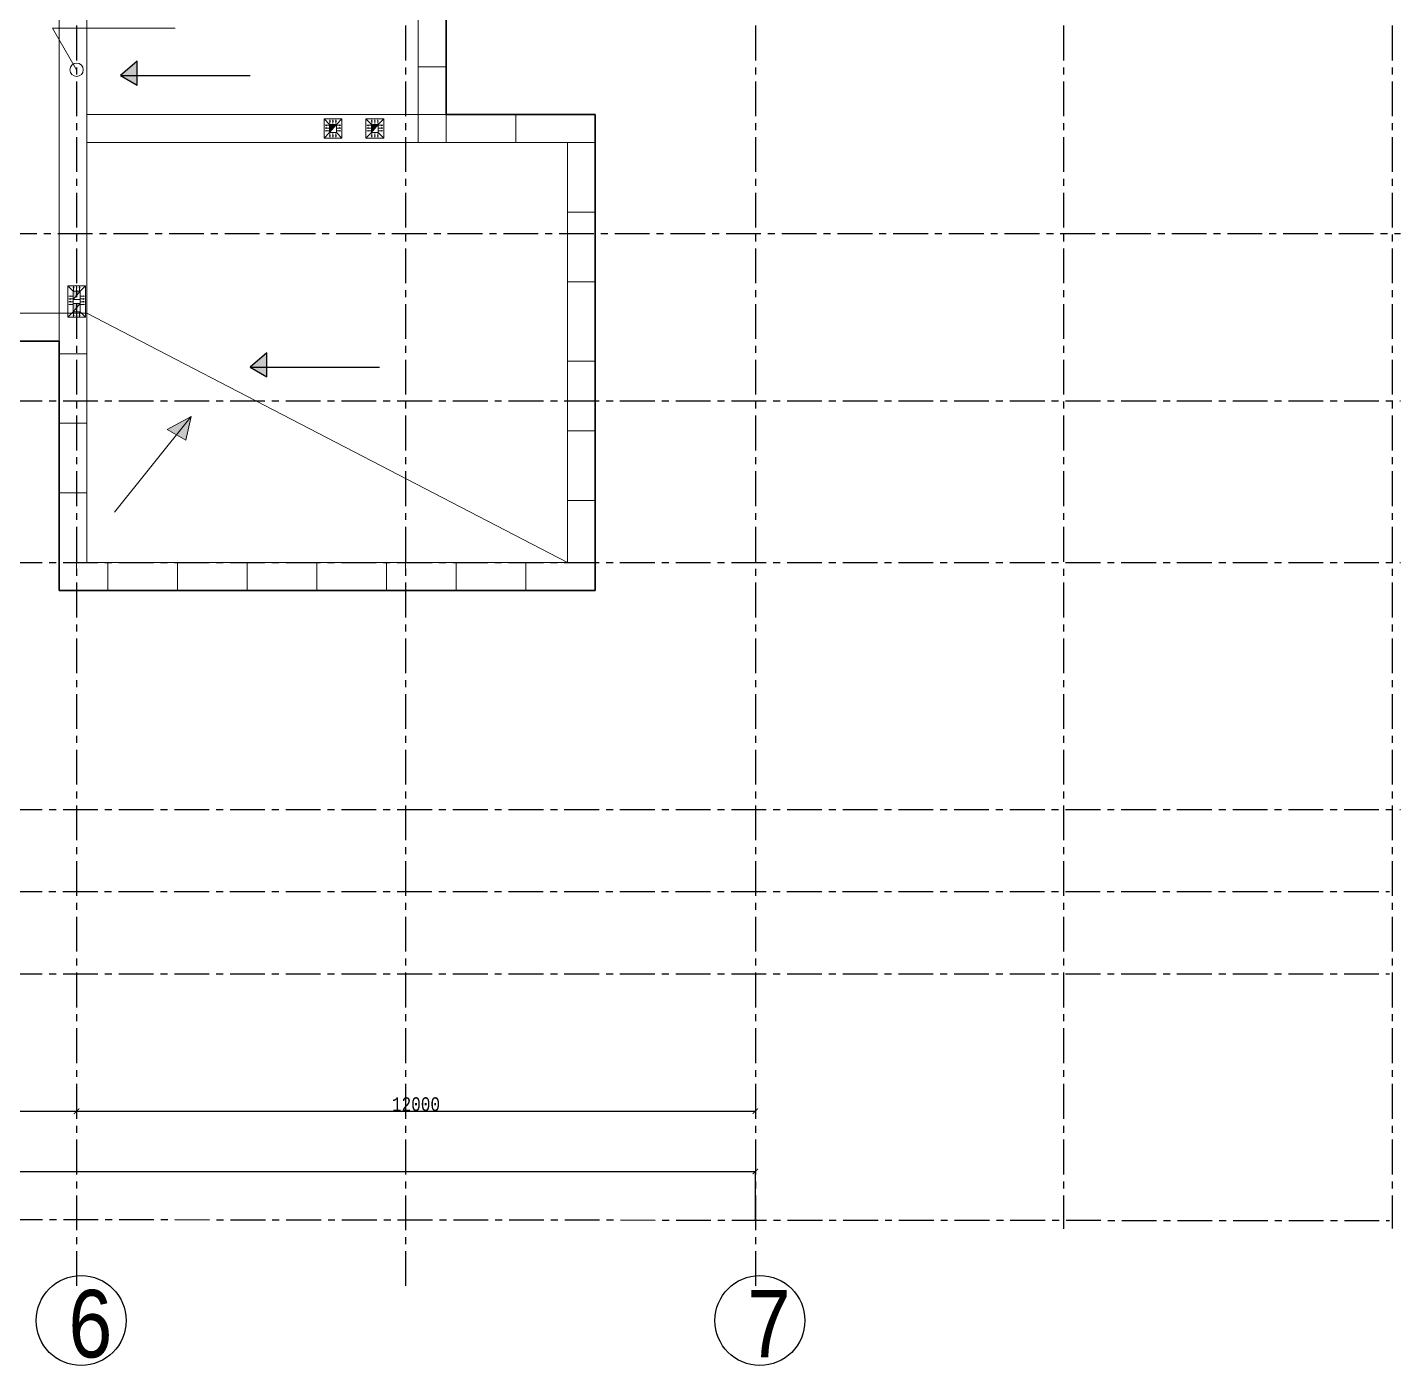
# Model space of a CAD drawing. Header units: millimetres. Extents: x -689206 to 4969298, y -1019800 to 703299.
# Drawn here: x 394231 to 419278, y -94289 to -69882 of the extents above; entities that cross this region are included whole.
import ezdxf

# ---------------------------------------------------------------- set-up
doc = ezdxf.new("R2010")
doc.units = ezdxf.units.MM
doc.linetypes.add('JIS_02_4.0', pattern=[5.5, 4, -1.5])
doc.linetypes.add('осеваяX2', pattern=[101.6, 63.5, -12.7, 12.7, -12.7])
for name, color, linetype in [('кровля', 211, 'Continuous'), ('сетка', 104, 'Continuous'), ('четотам', 7, 'Continuous')]:
    doc.layers.add(name, color=color, linetype=linetype)
for name, color, linetype, lineweight in [('РАЗМЕРЫ', 7, 'Continuous', 9), ('сваи', 7, 'JIS_02_4.0', 30), ('стены', 7, 'Continuous', 20)]:
    doc.layers.add(name, color=color, linetype=linetype, lineweight=lineweight)
doc.styles.add('Аннотативный', font='isocteur.ttf', dxfattribs={"width": 0.7, "height": 250})
doc.dimstyles.new('Аннотативный', dxfattribs={"dimscale": 0, "dimtxt": 250, "dimasz": 100, "dimexe": 1.25, "dimexo": 0.625, "dimtad": 1, "dimdec": 0, "dimtxsty": 'Аннотативный', "dimblk": 'ARCHTICK', "dimcen": 2.5, "dimadec": 0, "dimazin": 0, "dimtfac": 1, "dimtdec": 0, "dimtmove": 0, "dimatfit": 3, "dimfxl": 1, "dimarcsym": 0})

# ---------------------------------------------------------------- blocks, each defined once
blk = doc.blocks.new('_ArchTick')
at = {"color": 0, "linetype": 'ByBlock', "const_width": 0.15}
blk.add_lwpolyline([(-0.5, -0.5), (0.5, 0.5)], dxfattribs=at)
blk = doc.blocks.new('*D1883')
at = {"layer": 'Defpoints', "color": 0, "linetype": 'ByBlock', "lineweight": 20, "ltscale": 35, "transparency": 16777216}
for p in [(391468, -89649), (395128, -89649), (395128, -89649)]:
    blk.add_point(p, dxfattribs=at)
at = {"layer": 'сваи', "color": 0, "linetype": 'ByBlock', "lineweight": -2, "ltscale": 35, "transparency": 16777216}
for p, q in [((391468, -89648), (391468, -89648)), ((391468, -89649), (395128, -89649)), ((395128, -89648), (395128, -89648))]:
    blk.add_line(p, q, dxfattribs=at)
at = {"layer": 'сваи', "color": 0, "linetype": 'ByBlock', "lineweight": -2, "ltscale": 35, "transparency": 16777216, "xscale": 100, "yscale": 100, "zscale": 100, "rotation": 180}
blk.add_blockref('_ArchTick', (391468, -89649), dxfattribs=at)
at = {"layer": 'сваи', "color": 0, "linetype": 'ByBlock', "lineweight": -2, "ltscale": 35, "transparency": 16777216, "xscale": 100, "yscale": 100, "zscale": 100}
blk.add_blockref('_ArchTick', (395128, -89649), dxfattribs=at)
at = {"layer": 'сваи', "color": 0, "linetype": 'ByBlock', "lineweight": 20, "ltscale": 35, "transparency": 16777216, "insert": (393298, -89523), "char_height": 250, "attachment_point": 5, "style": 'Аннотативный'}
blk.add_mtext('3600', dxfattribs=at)
blk = doc.blocks.new('*D1884')
at = {"layer": 'Defpoints', "color": 0, "linetype": 'ByBlock', "lineweight": 20, "ltscale": 35, "transparency": 16777216}
for p in [(395128, -89649), (407509, -89649), (407509, -89649)]:
    blk.add_point(p, dxfattribs=at)
at = {"layer": 'сваи', "color": 0, "linetype": 'ByBlock', "lineweight": -2, "ltscale": 35, "transparency": 16777216}
for p, q in [((395128, -89648), (395128, -89647)), ((395128, -89649), (407509, -89649)), ((407509, -89648), (407509, -89647))]:
    blk.add_line(p, q, dxfattribs=at)
at = {"layer": 'сваи', "color": 0, "linetype": 'ByBlock', "lineweight": -2, "ltscale": 35, "transparency": 16777216, "xscale": 100, "yscale": 100, "zscale": 100, "rotation": 180}
blk.add_blockref('_ArchTick', (395128, -89649), dxfattribs=at)
at = {"layer": 'сваи', "color": 0, "linetype": 'ByBlock', "lineweight": -2, "ltscale": 35, "transparency": 16777216, "xscale": 100, "yscale": 100, "zscale": 100}
blk.add_blockref('_ArchTick', (407509, -89649), dxfattribs=at)
at = {"layer": 'сваи', "color": 0, "linetype": 'ByBlock', "lineweight": 20, "ltscale": 35, "transparency": 16777216, "insert": (401319, -89523), "char_height": 250, "attachment_point": 5, "style": 'Аннотативный'}
blk.add_mtext('12000', dxfattribs=at)
blk = doc.blocks.new('*D1890')
at = {"layer": 'Defpoints', "color": 0, "linetype": 'ByBlock', "lineweight": 20, "ltscale": 35, "transparency": 16777216}
for p in [(407509, -90750), (365128, -91604), (407509, -91635)]:
    blk.add_point(p, dxfattribs=at)
at = {"layer": 'сваи', "color": 0, "linetype": 'ByBlock', "lineweight": -2, "ltscale": 35, "transparency": 16777216}
for p, q in [((365128, -91604), (365128, -90749)), ((365128, -90750), (407509, -90750)), ((407509, -91635), (407509, -90749))]:
    blk.add_line(p, q, dxfattribs=at)
at = {"layer": 'сваи', "color": 0, "linetype": 'ByBlock', "lineweight": -2, "ltscale": 35, "transparency": 16777216, "xscale": 100, "yscale": 100, "zscale": 100, "rotation": 180}
blk.add_blockref('_ArchTick', (365128, -90750), dxfattribs=at)
at = {"layer": 'сваи', "color": 0, "linetype": 'ByBlock', "lineweight": -2, "ltscale": 35, "transparency": 16777216, "xscale": 100, "yscale": 100, "zscale": 100}
blk.add_blockref('_ArchTick', (407509, -90750), dxfattribs=at)
at = {"layer": 'сваи', "color": 0, "linetype": 'ByBlock', "lineweight": 20, "ltscale": 35, "transparency": 16777216, "insert": (386319, -90625), "char_height": 250, "attachment_point": 5, "style": 'Аннотативный'}
blk.add_mtext('41900', dxfattribs=at)

msp = doc.modelspace()

# ---------------------------------------------------------------- hatches: boundary and pattern name
at = {"layer": 'кровля', "lineweight": 15, "true_color": 0x000000}
h = msp.add_hatch(color=18, dxfattribs=at)
h.dxf.hatch_style = 1
h.paths.add_polyline_path([(399748.7, -71589), (399756.8, -71589), (399748.7, -71565.4)])
h.paths.add_polyline_path([(399740.5, -71589), (399748.7, -71589), (399748.7, -71565.4)])
h = msp.add_hatch(color=18, dxfattribs=at)
h.dxf.hatch_style = 1
h.paths.add_polyline_path([(399804, -71589), (399812.1, -71589), (399804, -71565.4)])
h.paths.add_polyline_path([(399795.8, -71589), (399804, -71589), (399804, -71565.4)])
h = msp.add_hatch(color=18, dxfattribs=at)
h.dxf.hatch_style = 1
h.paths.add_polyline_path([(399859.2, -71565.4), (399851.1, -71589), (399859.2, -71589)])
h.paths.add_polyline_path([(399859.2, -71565.4), (399859.2, -71589), (399867.4, -71589)])
h = msp.add_hatch(color=18, dxfattribs=at)
h.dxf.hatch_style = 1
h.paths.add_polyline_path([(400511.7, -71589), (400519.8, -71589), (400511.7, -71565.4)])
h.paths.add_polyline_path([(400503.5, -71589), (400511.7, -71589), (400511.7, -71565.4)])
h = msp.add_hatch(color=18, dxfattribs=at)
h.dxf.hatch_style = 1
h.paths.add_polyline_path([(400567, -71589), (400575.1, -71589), (400567, -71565.4)])
h.paths.add_polyline_path([(400558.8, -71589), (400567, -71589), (400567, -71565.4)])
h = msp.add_hatch(color=18, dxfattribs=at)
h.dxf.hatch_style = 1
h.paths.add_polyline_path([(400622.2, -71565.4), (400614.1, -71589), (400622.2, -71589)])
h.paths.add_polyline_path([(400622.2, -71565.4), (400622.2, -71589), (400630.4, -71589)])
h = msp.add_hatch(color=18, dxfattribs=at)
h.dxf.hatch_style = 1
h.paths.add_polyline_path([(399660, -71664.7), (399683.6, -71672.9), (399683.6, -71664.7)])
h.paths.add_polyline_path([(399660, -71664.7), (399683.6, -71664.7), (399683.6, -71656.6)])
h = msp.add_hatch(color=18, dxfattribs=at)
h.dxf.hatch_style = 1
h.paths.add_polyline_path([(399660, -71716), (399683.6, -71724.1), (399683.6, -71716)])
h.paths.add_polyline_path([(399660, -71716), (399683.6, -71716), (399683.6, -71707.8)])
h = msp.add_hatch(color=18, dxfattribs=at)
h.dxf.hatch_style = 1
h.paths.add_polyline_path([(399683.6, -71767.2), (399683.6, -71759.1), (399660, -71767.2)])
h.paths.add_polyline_path([(399683.6, -71775.4), (399683.6, -71767.2), (399660, -71767.2)])
h = msp.add_hatch(color=18, dxfattribs=at)
h.dxf.hatch_style = 1
h.paths.add_polyline_path([(399756.8, -71859.4), (399748.7, -71859.4), (399748.7, -71883)])
h.paths.add_polyline_path([(399748.7, -71859.4), (399740.5, -71859.4), (399748.7, -71883)])
h = msp.add_hatch(color=18, dxfattribs=at)
h.dxf.hatch_style = 1
h.paths.add_polyline_path([(399812.1, -71859.4), (399804, -71859.4), (399804, -71883)])
h.paths.add_polyline_path([(399804, -71859.4), (399795.8, -71859.4), (399804, -71883)])
h = msp.add_hatch(color=18, dxfattribs=at)
h.dxf.hatch_style = 1
h.paths.add_polyline_path([(399859.2, -71859.4), (399851.1, -71859.4), (399859.2, -71883)])
h.paths.add_polyline_path([(399867.4, -71859.4), (399859.2, -71859.4), (399859.2, -71883)])
h = msp.add_hatch(color=18, dxfattribs=at)
h.dxf.hatch_style = 1
h.paths.add_polyline_path([(399924.3, -71664.7), (399924.3, -71672.9), (399947.9, -71664.7)])
h.paths.add_polyline_path([(399924.3, -71656.6), (399924.3, -71664.7), (399947.9, -71664.7)])
h = msp.add_hatch(color=18, dxfattribs=at)
h.dxf.hatch_style = 1
h.paths.add_polyline_path([(399924.3, -71716), (399924.3, -71724.1), (399947.9, -71716)])
h.paths.add_polyline_path([(399924.3, -71707.8), (399924.3, -71716), (399947.9, -71716)])
h = msp.add_hatch(color=18, dxfattribs=at)
h.dxf.hatch_style = 1
h.paths.add_polyline_path([(399947.9, -71767.2), (399924.3, -71759.1), (399924.3, -71767.2)])
h.paths.add_polyline_path([(399947.9, -71767.2), (399924.3, -71767.2), (399924.3, -71775.4)])
h = msp.add_hatch(color=18, dxfattribs=at)
h.dxf.hatch_style = 1
h.paths.add_polyline_path([(400423, -71664.7), (400446.6, -71672.9), (400446.6, -71664.7)])
h.paths.add_polyline_path([(400423, -71664.7), (400446.6, -71664.7), (400446.6, -71656.6)])
h = msp.add_hatch(color=18, dxfattribs=at)
h.dxf.hatch_style = 1
h.paths.add_polyline_path([(400423, -71716), (400446.6, -71724.1), (400446.6, -71716)])
h.paths.add_polyline_path([(400423, -71716), (400446.6, -71716), (400446.6, -71707.8)])
h = msp.add_hatch(color=18, dxfattribs=at)
h.dxf.hatch_style = 1
h.paths.add_polyline_path([(400446.6, -71767.2), (400446.6, -71759.1), (400423, -71767.2)])
h.paths.add_polyline_path([(400446.6, -71775.4), (400446.6, -71767.2), (400423, -71767.2)])
h = msp.add_hatch(color=18, dxfattribs=at)
h.dxf.hatch_style = 1
h.paths.add_polyline_path([(400519.8, -71859.4), (400511.7, -71859.4), (400511.7, -71883)])
h.paths.add_polyline_path([(400511.7, -71859.4), (400503.5, -71859.4), (400511.7, -71883)])
h = msp.add_hatch(color=18, dxfattribs=at)
h.dxf.hatch_style = 1
h.paths.add_polyline_path([(400575.1, -71859.4), (400567, -71859.4), (400567, -71883)])
h.paths.add_polyline_path([(400567, -71859.4), (400558.8, -71859.4), (400567, -71883)])
h = msp.add_hatch(color=18, dxfattribs=at)
h.dxf.hatch_style = 1
h.paths.add_polyline_path([(400622.2, -71859.4), (400614.1, -71859.4), (400622.2, -71883)])
h.paths.add_polyline_path([(400630.4, -71859.4), (400622.2, -71859.4), (400622.2, -71883)])
h = msp.add_hatch(color=18, dxfattribs=at)
h.dxf.hatch_style = 1
h.paths.add_polyline_path([(400687.3, -71664.7), (400687.3, -71672.9), (400710.9, -71664.7)])
h.paths.add_polyline_path([(400687.3, -71656.6), (400687.3, -71664.7), (400710.9, -71664.7)])
h = msp.add_hatch(color=18, dxfattribs=at)
h.dxf.hatch_style = 1
h.paths.add_polyline_path([(400687.3, -71716), (400687.3, -71724.1), (400710.9, -71716)])
h.paths.add_polyline_path([(400687.3, -71707.8), (400687.3, -71716), (400710.9, -71716)])
h = msp.add_hatch(color=18, dxfattribs=at)
h.dxf.hatch_style = 1
h.paths.add_polyline_path([(400710.9, -71767.2), (400687.3, -71759.1), (400687.3, -71767.2)])
h.paths.add_polyline_path([(400710.9, -71767.2), (400687.3, -71767.2), (400687.3, -71775.4)])
at = {"layer": 'кровля', "lineweight": 15}
h = msp.add_hatch(color=7, dxfattribs=at)
h.dxf.hatch_style = 1
h.paths.add_polyline_path([(395072.7, -74632.8), (395080.9, -74632.8), (395072.7, -74609.1)])
h.paths.add_polyline_path([(395064.6, -74632.8), (395072.7, -74632.8), (395072.7, -74609.1)])
h = msp.add_hatch(color=7, dxfattribs=at)
h.dxf.hatch_style = 1
h.paths.add_polyline_path([(395128, -74632.8), (395136.2, -74632.8), (395128, -74609.1)])
h.paths.add_polyline_path([(395119.9, -74632.8), (395128, -74632.8), (395128, -74609.1)])
h = msp.add_hatch(color=7, dxfattribs=at)
h.dxf.hatch_style = 1
h.paths.add_polyline_path([(395183.3, -74609.1), (395175.2, -74632.8), (395183.3, -74632.8)])
h.paths.add_polyline_path([(395183.3, -74609.1), (395183.3, -74632.8), (395191.4, -74632.8)])
h = msp.add_hatch(color=7, dxfattribs=at)
h.dxf.hatch_style = 1
h.paths.add_polyline_path([(394984, -74783.4), (395007.7, -74791.6), (395007.7, -74783.4)])
h.paths.add_polyline_path([(394984, -74783.4), (395007.7, -74783.4), (395007.7, -74775.3)])
h = msp.add_hatch(color=7, dxfattribs=at)
h.dxf.hatch_style = 1
h.paths.add_polyline_path([(394984, -74833.2), (395007.7, -74841.4), (395007.7, -74833.2)])
h.paths.add_polyline_path([(394984, -74833.2), (395007.7, -74833.2), (395007.7, -74825.1)])
h = msp.add_hatch(color=7, dxfattribs=at)
h.dxf.hatch_style = 1
h.paths.add_polyline_path([(394984, -74884.5), (395007.7, -74892.6), (395007.7, -74884.5)])
h.paths.add_polyline_path([(394984, -74884.5), (395007.7, -74884.5), (395007.7, -74876.3)])
h = msp.add_hatch(color=7, dxfattribs=at)
h.dxf.hatch_style = 1
h.paths.add_polyline_path([(395248.4, -74783.4), (395248.4, -74791.6), (395272, -74783.4)])
h.paths.add_polyline_path([(395248.4, -74775.3), (395248.4, -74783.4), (395272, -74783.4)])
h = msp.add_hatch(color=7, dxfattribs=at)
h.dxf.hatch_style = 1
h.paths.add_polyline_path([(395248.4, -74833.2), (395248.4, -74841.4), (395272, -74833.2)])
h.paths.add_polyline_path([(395248.4, -74825.1), (395248.4, -74833.2), (395272, -74833.2)])
h = msp.add_hatch(color=7, dxfattribs=at)
h.dxf.hatch_style = 1
h.paths.add_polyline_path([(395248.4, -74884.5), (395248.4, -74892.6), (395272, -74884.5)])
h.paths.add_polyline_path([(395248.4, -74876.3), (395248.4, -74884.5), (395272, -74884.5)])
h = msp.add_hatch(color=7, dxfattribs=at)
h.dxf.hatch_style = 1
h.paths.add_polyline_path([(395007.7, -74935.7), (395007.7, -74927.6), (394984, -74935.7)])
h.paths.add_polyline_path([(395007.7, -74943.9), (395007.7, -74935.7), (394984, -74935.7)])
h = msp.add_hatch(color=7, dxfattribs=at)
h.dxf.hatch_style = 1
h.paths.add_polyline_path([(395072.7, -75153), (395080.9, -75129.4), (395072.7, -75129.4)])
h.paths.add_polyline_path([(395072.7, -75153), (395072.7, -75129.4), (395064.6, -75129.4)])
h = msp.add_hatch(color=7, dxfattribs=at)
h.dxf.hatch_style = 1
h.paths.add_polyline_path([(395128, -75153), (395136.2, -75129.4), (395128, -75129.4)])
h.paths.add_polyline_path([(395128, -75153), (395128, -75129.4), (395119.9, -75129.4)])
h = msp.add_hatch(color=7, dxfattribs=at)
h.dxf.hatch_style = 1
h.paths.add_polyline_path([(395183.3, -75129.4), (395175.2, -75129.4), (395183.3, -75153)])
h.paths.add_polyline_path([(395191.4, -75129.4), (395183.3, -75129.4), (395183.3, -75153)])
h = msp.add_hatch(color=7, dxfattribs=at)
h.dxf.hatch_style = 1
h.paths.add_polyline_path([(395272, -74935.7), (395248.4, -74927.6), (395248.4, -74935.7)])
h.paths.add_polyline_path([(395272, -74935.7), (395248.4, -74935.7), (395248.4, -74943.9)])
at = {"layer": 'РАЗМЕРЫ', "lineweight": 20, "ltscale": 150}
h = msp.add_hatch(color=256, dxfattribs=at)
h.dxf.hatch_style = 1
h.paths.add_polyline_path([(399866.5, -71649.2), (399741.5, -71649.2), (399741.5, -71799.2)])
h = msp.add_hatch(color=256, dxfattribs=at)
h.dxf.hatch_style = 1
h.paths.add_polyline_path([(400629.5, -71649.2), (400504.5, -71649.2), (400504.5, -71799.2)])
h = msp.add_hatch(color=256, dxfattribs=at)
h.dxf.hatch_style = 1
h.paths.add_polyline_path([(395190.5, -74694.2), (395065.5, -74694.2), (395065.5, -74844.2)])
h.paths.add_polyline_path([(395190.5, -74917.9), (395065.5, -74917.9), (395065.5, -75067.9)])
at = {"layer": 'сваи', "lineweight": 20, "ltscale": 15000}
h = msp.add_hatch(color=256, dxfattribs=at)
h.dxf.hatch_style = 1
h.paths.add_polyline_path([(396987.9, -57957.2), (396887, -58132), (397220, -58400)])
h.paths.add_polyline_path([(396887, -58132), (396790, -58300), (397220, -58400)])
h.paths.add_polyline_path([(398595.5, -59250), (398291.5, -59250), (398595.5, -59425.5)])
h.paths.add_polyline_path([(398595.5, -58985.2), (398291.5, -59250), (398595.5, -59250)])
h.paths.add_polyline_path([(396783.6, -64671), (396415.2, -64942.8), (396783.6, -64942.8)])
h.paths.add_polyline_path([(396783.6, -64942.8), (396415.2, -64942.8), (396783.6, -65155.5)])
h.paths.add_polyline_path([(393457.2, -64621.8), (393457.2, -64898.1), (393935.8, -64898.1)])
h.paths.add_polyline_path([(393935.8, -64898.1), (393457.2, -64898.1), (393457.2, -65133.5)])
h.paths.add_polyline_path([(396235.5, -70760), (395931.5, -70760), (396235.5, -70935.5)])
h.paths.add_polyline_path([(396235.5, -70495.2), (395931.5, -70760), (396235.5, -70760)])
h.paths.add_polyline_path([(393768.8, -70532.8), (393768.8, -70708.3), (394072.8, -70708.3)])
h.paths.add_polyline_path([(394072.8, -70708.3), (393768.8, -70708.3), (393768.8, -70973.1)])
h.paths.add_polyline_path([(398595.5, -75815.2), (398291.5, -76080), (398595.5, -76080)])
h.paths.add_polyline_path([(398595.5, -76080), (398291.5, -76080), (398595.5, -76255.5)])
h.paths.add_polyline_path([(397220, -76980), (396777.2, -77212.1), (396952, -77313)])
h.paths.add_polyline_path([(397220, -76980), (396952, -77313), (397120, -77410)])

# ---------------------------------------------------------------- linework, layer by layer
at = {"layer": 'кровля', "color": 18, "lineweight": 15, "true_color": 0x000000}
for p, q in [((399741.5, -71649.2), (399641.5, -71549.2)), ((399748.7, -71565.4), (399740.5, -71589)), ((399740.5, -71589), (399748.7, -71589)), ((399748.7, -71635.4), (399748.7, -71565.4)), ((399748.7, -71565.4), (399756.8, -71589)), ((399756.8, -71589), (399748.7, -71589)), ((399804, -71565.4), (399795.8, -71589)), ((399795.8, -71589), (399804, -71589)), ((399804, -71635.4), (399804, -71565.4)), ((399804, -71565.4), (399812.1, -71589)), ((399812.1, -71589), (399804, -71589)), ((399859.2, -71565.4), (399851.1, -71589)), ((399851.1, -71589), (399859.2, -71589)), ((399859.2, -71635.4), (399859.2, -71565.4)), ((399859.2, -71565.4), (399867.4, -71589)), ((399867.4, -71589), (399859.2, -71589)), ((399866.5, -71649.2), (399966.5, -71549.2)), ((400504.5, -71649.2), (400404.5, -71549.2)), ((400511.7, -71565.4), (400503.5, -71589)), ((400503.5, -71589), (400511.7, -71589)), ((400511.7, -71635.4), (400511.7, -71565.4)), ((400511.7, -71565.4), (400519.8, -71589)), ((400519.8, -71589), (400511.7, -71589)), ((400567, -71565.4), (400558.8, -71589)), ((400558.8, -71589), (400567, -71589)), ((400567, -71635.4), (400567, -71565.4)), ((400567, -71565.4), (400575.1, -71589)), ((400575.1, -71589), (400567, -71589)), ((400622.2, -71565.4), (400614.1, -71589)), ((400614.1, -71589), (400622.2, -71589)), ((400622.2, -71635.4), (400622.2, -71565.4)), ((400622.2, -71565.4), (400630.4, -71589)), ((400630.4, -71589), (400622.2, -71589)), ((400629.5, -71649.2), (400729.5, -71549.2)), ((399741.5, -71799.2), (399641.5, -71899.2)), ((399660, -71664.7), (399683.6, -71656.6)), ((399730, -71664.7), (399660, -71664.7)), ((399660, -71664.7), (399683.6, -71672.9)), ((399660, -71716), (399683.6, -71707.8)), ((399730, -71716), (399660, -71716)), ((399660, -71716), (399683.6, -71724.1)), ((399660, -71767.2), (399683.6, -71759.1)), ((399730, -71767.2), (399660, -71767.2)), ((399660, -71767.2), (399683.6, -71775.4)), ((399683.6, -71656.6), (399683.6, -71664.7)), ((399683.6, -71672.9), (399683.6, -71664.7)), ((399683.6, -71707.8), (399683.6, -71716)), ((399683.6, -71724.1), (399683.6, -71716)), ((399683.6, -71759.1), (399683.6, -71767.2)), ((399683.6, -71775.4), (399683.6, -71767.2)), ((399748.7, -71883), (399740.5, -71859.4)), ((399740.5, -71859.4), (399748.7, -71859.4)), ((399748.7, -71813), (399748.7, -71883)), ((399748.7, -71883), (399756.8, -71859.4)), ((399756.8, -71859.4), (399748.7, -71859.4)), ((399804, -71883), (399795.8, -71859.4)), ((399795.8, -71859.4), (399804, -71859.4)), ((399804, -71813), (399804, -71883)), ((399804, -71883), (399812.1, -71859.4)), ((399812.1, -71859.4), (399804, -71859.4)), ((399859.2, -71883), (399851.1, -71859.4)), ((399851.1, -71859.4), (399859.2, -71859.4)), ((399859.2, -71813), (399859.2, -71883)), ((399859.2, -71883), (399867.4, -71859.4)), ((399867.4, -71859.4), (399859.2, -71859.4)), ((399866.5, -71799.2), (399966.5, -71899.2)), ((399877.9, -71664.7), (399947.9, -71664.7)), ((399877.9, -71716), (399947.9, -71716)), ((399877.9, -71767.2), (399947.9, -71767.2)), ((399947.9, -71664.7), (399924.3, -71656.6)), ((399924.3, -71656.6), (399924.3, -71664.7)), ((399947.9, -71664.7), (399924.3, -71672.9)), ((399924.3, -71672.9), (399924.3, -71664.7)), ((399947.9, -71716), (399924.3, -71707.8)), ((399924.3, -71707.8), (399924.3, -71716)), ((399947.9, -71716), (399924.3, -71724.1)), ((399924.3, -71724.1), (399924.3, -71716)), ((399947.9, -71767.2), (399924.3, -71759.1)), ((399924.3, -71759.1), (399924.3, -71767.2)), ((399947.9, -71767.2), (399924.3, -71775.4)), ((399924.3, -71775.4), (399924.3, -71767.2)), ((400504.5, -71799.2), (400404.5, -71899.2)), ((400423, -71664.7), (400446.6, -71656.6)), ((400493, -71664.7), (400423, -71664.7)), ((400423, -71664.7), (400446.6, -71672.9)), ((400423, -71716), (400446.6, -71707.8)), ((400493, -71716), (400423, -71716)), ((400423, -71716), (400446.6, -71724.1)), ((400423, -71767.2), (400446.6, -71759.1)), ((400493, -71767.2), (400423, -71767.2)), ((400423, -71767.2), (400446.6, -71775.4)), ((400446.6, -71656.6), (400446.6, -71664.7)), ((400446.6, -71672.9), (400446.6, -71664.7)), ((400446.6, -71707.8), (400446.6, -71716)), ((400446.6, -71724.1), (400446.6, -71716)), ((400446.6, -71759.1), (400446.6, -71767.2)), ((400446.6, -71775.4), (400446.6, -71767.2)), ((400511.7, -71883), (400503.5, -71859.4)), ((400503.5, -71859.4), (400511.7, -71859.4)), ((400511.7, -71813), (400511.7, -71883)), ((400511.7, -71883), (400519.8, -71859.4)), ((400519.8, -71859.4), (400511.7, -71859.4)), ((400567, -71883), (400558.8, -71859.4)), ((400558.8, -71859.4), (400567, -71859.4)), ((400567, -71813), (400567, -71883)), ((400567, -71883), (400575.1, -71859.4)), ((400575.1, -71859.4), (400567, -71859.4)), ((400622.2, -71883), (400614.1, -71859.4)), ((400614.1, -71859.4), (400622.2, -71859.4)), ((400622.2, -71813), (400622.2, -71883)), ((400622.2, -71883), (400630.4, -71859.4)), ((400630.4, -71859.4), (400622.2, -71859.4)), ((400629.5, -71799.2), (400729.5, -71899.2)), ((400640.9, -71664.7), (400710.9, -71664.7)), ((400640.9, -71716), (400710.9, -71716)), ((400640.9, -71767.2), (400710.9, -71767.2)), ((400710.9, -71664.7), (400687.3, -71656.6)), ((400687.3, -71656.6), (400687.3, -71664.7)), ((400710.9, -71664.7), (400687.3, -71672.9)), ((400687.3, -71672.9), (400687.3, -71664.7)), ((400710.9, -71716), (400687.3, -71707.8)), ((400687.3, -71707.8), (400687.3, -71716)), ((400710.9, -71716), (400687.3, -71724.1)), ((400687.3, -71724.1), (400687.3, -71716)), ((400710.9, -71767.2), (400687.3, -71759.1)), ((400687.3, -71759.1), (400687.3, -71767.2)), ((400710.9, -71767.2), (400687.3, -71775.4)), ((400687.3, -71775.4), (400687.3, -71767.2))]:
    msp.add_line(p, q, dxfattribs=at)
at = {"layer": 'кровля', "color": 7, "lineweight": 15}
for p, q in [((395065.5, -74694.2), (394965.5, -74594.2)), ((395072.7, -74609.1), (395064.6, -74632.8)), ((395064.6, -74632.8), (395072.7, -74632.8)), ((395072.7, -74679.1), (395072.7, -74609.1)), ((395072.7, -74609.1), (395080.9, -74632.8)), ((395080.9, -74632.8), (395072.7, -74632.8)), ((395119.9, -74632.8), (395128, -74632.8)), ((395128, -74679.1), (395128, -74609.1)), ((395136.2, -74632.8), (395128, -74632.8)), ((395183.3, -74609.1), (395175.2, -74632.8)), ((395175.2, -74632.8), (395183.3, -74632.8)), ((395183.3, -74679.1), (395183.3, -74609.1)), ((395183.3, -74609.1), (395191.4, -74632.8)), ((395191.4, -74632.8), (395183.3, -74632.8)), ((395190.5, -74694.2), (395290.5, -74594.2)), ((394984, -74783.4), (395007.7, -74775.3)), ((395054, -74783.4), (394984, -74783.4)), ((394984, -74783.4), (395007.7, -74791.6)), ((394984, -74833.2), (395007.7, -74825.1)), ((395054, -74833.2), (394984, -74833.2)), ((394984, -74833.2), (395007.7, -74841.4)), ((394984, -74884.5), (395007.7, -74876.3)), ((395054, -74884.5), (394984, -74884.5)), ((394984, -74884.5), (395007.7, -74892.6)), ((395007.7, -74775.3), (395007.7, -74783.4)), ((395007.7, -74791.6), (395007.7, -74783.4)), ((395007.7, -74825.1), (395007.7, -74833.2)), ((395007.7, -74841.4), (395007.7, -74833.2)), ((395007.7, -74876.3), (395007.7, -74884.5)), ((395007.7, -74892.6), (395007.7, -74884.5)), ((395202, -74783.4), (395272, -74783.4)), ((395202, -74833.2), (395272, -74833.2)), ((395202, -74884.5), (395272, -74884.5)), ((395272, -74783.4), (395248.4, -74775.3)), ((395248.4, -74775.3), (395248.4, -74783.4)), ((395272, -74783.4), (395248.4, -74791.6)), ((395248.4, -74791.6), (395248.4, -74783.4)), ((395272, -74833.2), (395248.4, -74825.1)), ((395248.4, -74825.1), (395248.4, -74833.2)), ((395272, -74833.2), (395248.4, -74841.4)), ((395248.4, -74841.4), (395248.4, -74833.2)), ((395272, -74884.5), (395248.4, -74876.3)), ((395248.4, -74876.3), (395248.4, -74884.5)), ((395272, -74884.5), (395248.4, -74892.6)), ((395248.4, -74892.6), (395248.4, -74884.5)), ((395065.5, -75067.9), (394965.5, -75167.9)), ((394984, -74935.7), (395007.7, -74927.6)), ((395054, -74935.7), (394984, -74935.7)), ((394984, -74935.7), (395007.7, -74943.9)), ((395007.7, -74927.6), (395007.7, -74935.7)), ((395007.7, -74943.9), (395007.7, -74935.7)), ((395072.7, -75153), (395064.6, -75129.4)), ((395064.6, -75129.4), (395072.7, -75129.4)), ((395072.7, -75083), (395072.7, -75153)), ((395072.7, -75153), (395080.9, -75129.4)), ((395080.9, -75129.4), (395072.7, -75129.4)), ((395128, -75153), (395119.9, -75129.4)), ((395128, -75083), (395128, -75153)), ((395128, -75153), (395136.2, -75129.4)), ((395183.3, -75153), (395175.2, -75129.4)), ((395175.2, -75129.4), (395183.3, -75129.4)), ((395183.3, -75083), (395183.3, -75153)), ((395183.3, -75153), (395191.4, -75129.4)), ((395191.4, -75129.4), (395183.3, -75129.4)), ((395190.5, -75067.9), (395290.5, -75167.9)), ((395202, -74935.7), (395272, -74935.7)), ((395272, -74935.7), (395248.4, -74927.6)), ((395248.4, -74927.6), (395248.4, -74935.7)), ((395272, -74935.7), (395248.4, -74943.9)), ((395248.4, -74943.9), (395248.4, -74935.7))]:
    msp.add_line(p, q, dxfattribs=at)
at = {"layer": 'кровля', "color": 18, "lineweight": 15, "true_color": 0x000000}
for points in [[(399641.5, -71549.2), (399966.5, -71549.2), (399966.5, -71899.2), (399641.5, -71899.2)], [(400404.5, -71549.2), (400729.5, -71549.2), (400729.5, -71899.2), (400404.5, -71899.2)], [(399741.5, -71649.2), (399866.5, -71649.2), (399866.5, -71799.2), (399741.5, -71799.2)], [(400504.5, -71649.2), (400629.5, -71649.2), (400629.5, -71799.2), (400504.5, -71799.2)]]:
    msp.add_lwpolyline(points, close=True, dxfattribs=at)
at = {"layer": 'кровля', "color": 7, "lineweight": 15}
for points in [[(394965.5, -74594.2), (395290.5, -74594.2), (395290.5, -75167.9), (394965.5, -75167.9)], [(395065.5, -74694.2), (395190.5, -74694.2), (395190.5, -75067.9), (395065.5, -75067.9)]]:
    msp.add_lwpolyline(points, close=True, dxfattribs=at)
at = {"layer": 'РАЗМЕРЫ', "lineweight": 20, "ltscale": 150}
for p, q in [((394807.1, -75095.9), (394807.1, -60421.5)), ((395317, -60421.5), (395317, -75095.9)), ((395128, -70654.2), (394689.8, -69895.2)), ((394689.8, -69895.2), (396927, -69895.2)), ((401867.9, -70598.7), (401357.9, -70598.7)), ((401867.9, -70598.7), (401867.9, -71978.7)), ((401357.9, -71468.7), (401357.9, -71978.7)), ((403137.9, -71468.7), (403137.9, -71978.7)), ((404080, -71978.7), (404590, -71978.7)), ((404080, -73248.7), (404590, -73248.7)), ((404080, -74518.7), (404590, -74518.7)), ((394807.1, -75605.9), (394807.1, -75095.9)), ((394807.1, -75832), (395317, -75832)), ((404080, -75967.9), (404590, -75967.9)), ((394807.1, -77102), (395317, -77102)), ((404080, -77237.9), (404590, -77237.9)), ((394807.1, -78372), (395317, -78372)), ((404080, -78507.9), (404590, -78507.9)), ((395700, -79642), (395700, -80152)), ((396970, -79642), (396970, -80152)), ((398240, -79642), (398240, -80152)), ((399510, -79642), (399510, -80152)), ((400780, -79642), (400780, -80152)), ((402050, -79642), (402050, -80152)), ((403320, -79642), (403320, -80152))]:
    msp.add_line(p, q, dxfattribs=at)
at = {"layer": 'РАЗМЕРЫ', "lineweight": 25, "ltscale": 150}
for p, q in [((396235.5, -70495.2), (395931.5, -70760)), ((396235.5, -70935.5), (396235.5, -70495.2)), ((395931.5, -70760), (398291.9, -70760)), ((395931.5, -70760), (396235.5, -70935.5)), ((398595.5, -75815.2), (398291.5, -76080)), ((398595.5, -76255.5), (398595.5, -75815.2)), ((398291.5, -76080), (400651.9, -76080)), ((398291.5, -76080), (398595.5, -76255.5))]:
    msp.add_line(p, q, dxfattribs=at)
at = {"layer": 'РАЗМЕРЫ', "lineweight": 30}
msp.add_line((394807.1, -75605.9), (391251.1, -75605.9), dxfattribs=at)
at = {"layer": 'РАЗМЕРЫ', "lineweight": 20, "ltscale": 150}
msp.add_circle((395128, -70654.2), 122, dxfattribs=at)
at = {"layer": 'сваи', "lineweight": 20, "ltscale": 15000}
for p, q in [((401867.9, -71468.7), (395317, -71468.7)), ((395317, -75095.9), (404080, -79642)), ((395820, -78720), (397220, -76980)), ((396777.2, -77212.1), (397220, -76980)), ((397220, -76980), (397120, -77410)), ((397120, -77410), (396777.2, -77212.1))]:
    msp.add_line(p, q, dxfattribs=at)
at = {"layer": 'сетка'}
for centre in [(395210.6, -93468.1), (407591.8, -93468.1)]:
    msp.add_circle(centre, 820.6, dxfattribs=at)
at = {"layer": 'стены', "linetype": 'осеваяX2', "lineweight": 25, "ltscale": 10}
for p, q in [((395128, -47496.5), (395128, -92910)), ((401128, -47496.5), (401128, -92910)), ((407509.2, -47496.5), (407509.2, -92910)), ((413128, -47496.5), (413128, -91794)), ((419128, -47496.5), (419128, -91792)), ((353128, -73642), (419278, -73642)), ((347128, -76694), (419278, -76694)), ((347128, -79642), (419278, -79642)), ((347128, -84144), (419278, -84144)), ((347125.7, -85644), (419075.7, -85644)), ((347128, -87144), (419075.7, -87144)), ((351200, -91594), (419075.7, -91644))]:
    msp.add_line(p, q, dxfattribs=at)
at = {"layer": 'стены', "lineweight": 20}
for p, q in [((401357.9, -71468.7), (401357.9, -63738.7)), ((395317, -71978.7), (404080, -71978.7)), ((404080, -79642), (404080, -71978.7)), ((395317, -75095.9), (391471.1, -75095.9)), ((395317, -79644), (395317, -75095.9)), ((395317.1, -79642), (404080, -79642))]:
    msp.add_line(p, q, dxfattribs=at)
at = {"layer": 'стены', "lineweight": 30}
for p, q in [((401867.9, -64248.7), (401867.9, -71468.7)), ((401867.9, -71468.7), (404590, -71468.7)), ((404590, -71468.7), (404590, -80152)), ((391251.1, -75605.9), (394807.1, -75605.9)), ((394807.1, -77358.7), (394807.1, -75605.9)), ((394807.1, -80152), (394807.1, -77358.7)), ((404590, -80152), (394807.1, -80152))]:
    msp.add_line(p, q, dxfattribs=at)
at = {"layer": 'стены'}
for p, q in [((394978, -79644), (395278, -79644)), ((395128, -79794), (395128, -79494)), ((400978, -79642), (401278, -79642)), ((401128, -79792), (401128, -79492))]:
    msp.add_line(p, q, dxfattribs=at)
at = {"layer": 'четотам', "color": 18, "lineweight": 15, "true_color": 0x000000}
for points in [[(399741.5, -71799.2), (399741.5, -71649.2), (399866.5, -71649.2), (399866.5, -71799.2), (399741.5, -71799.2), (399866.5, -71649.2)], [(399741.5, -71799.2), (399741.5, -71649.2), (399866.5, -71649.2), (399866.5, -71799.2), (399741.5, -71799.2), (399866.5, -71649.2)], [(400504.5, -71799.2), (400504.5, -71649.2), (400629.5, -71649.2), (400629.5, -71799.2), (400504.5, -71799.2), (400629.5, -71649.2)], [(400504.5, -71799.2), (400504.5, -71649.2), (400629.5, -71649.2), (400629.5, -71799.2), (400504.5, -71799.2), (400629.5, -71649.2)]]:
    msp.add_lwpolyline(points, dxfattribs=at)
at = {"layer": 'четотам', "color": 7, "lineweight": 15}
for points in [[(395065.5, -74844.2), (395065.5, -74694.2), (395190.5, -74694.2), (395190.5, -74844.2), (395065.5, -74844.2), (395190.5, -74694.2)], [(395065.5, -75067.9), (395065.5, -74917.9), (395190.5, -74917.9), (395190.5, -75067.9), (395065.5, -75067.9), (395190.5, -74917.9)]]:
    msp.add_lwpolyline(points, dxfattribs=at)

# ---------------------------------------------------------------- texts
at = {"layer": 'сетка', "color": 0, "char_height": 1230.9, "width": 181.646, "attachment_point": 1, "style": 'Аннотативный'}
for s, insert in [('6', (394946.4, -92910)), ('7', (407327.5, -92910))]:
    msp.add_mtext(s, dxfattribs=dict(at, insert=insert))

# ---------------------------------------------------------------- dimensions: what is measured, and where the dimension line sits
at = {"layer": 'сваи', "linetype": 'ByBlock', "lineweight": 20, "ltscale": 35}
for base, p1, p2, text, picture, middle in [((395128, -89648.8), (391468.1, -89648.8), (395128, -89648.8), '3600', '*D1883', (393298.1, -89523.1)), ((407509.2, -89648.8), (395128, -89648.8), (407509.2, -89648.8), '12000', '*D1884', (401318.6, -89523.1)), ((407509.2, -90750.3), (365128, -91604.2), (407509.2, -91635.5), '41900', '*D1890', (386318.6, -90624.6))]:
    dim = msp.add_linear_dim(base=base, p1=p1, p2=p2, text=text, dimstyle='Аннотативный', dxfattribs=at)
    dim.commit()
    dim.dimension.update_dxf_attribs({"geometry": picture, "text_midpoint": middle})

doc.saveas('drawing.dxf')
